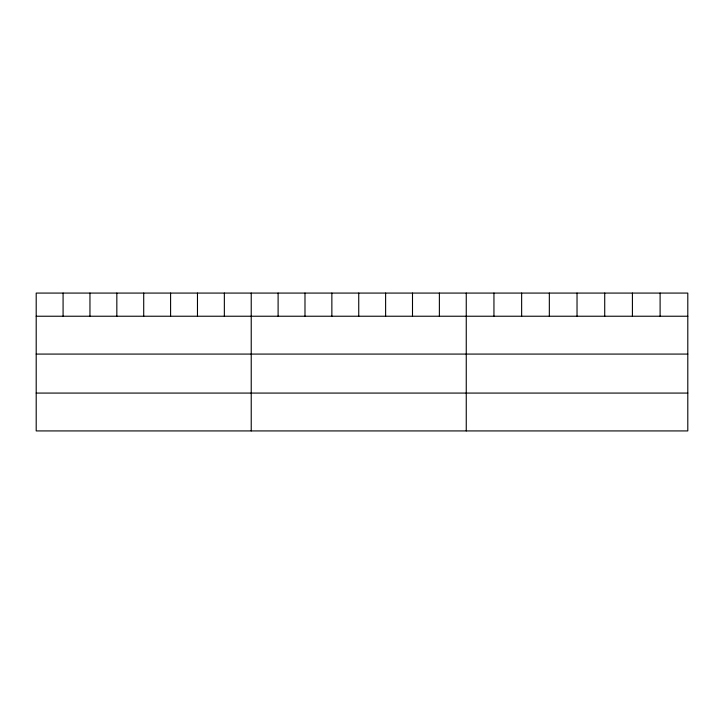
<?xml version="1.0" encoding="UTF-8"?>
<svg xmlns="http://www.w3.org/2000/svg" width="724" height="724" viewBox="0 0 724 724"><rect width="100%" height="100%" fill="white"/><g stroke="black" fill="none" stroke-linecap="round" stroke-linejoin="round"><path stroke-width="1.09" d="M687.8 316.234L687.8 430.925L36.2 430.925L36.2 293.075L687.8 293.075L687.8 316.234L36.2 316.234M36.2 354.081L687.8 354.081M36.2 393.078L687.8 393.078M660.107 293.075L660.107 316.234M632.414 293.075L632.414 316.234M604.721 293.075L604.721 316.234M577.028 293.075L577.028 316.234M549.335 293.075L549.335 316.234M521.642 293.075L521.642 316.234M493.949 293.075L493.949 316.234M466.256 293.075L466.256 430.925M439.377 293.075L439.377 316.234M412.499 293.075L412.499 316.234M385.621 293.075L385.621 316.234M358.742 293.075L358.742 316.234M331.863 293.075L331.863 316.234M304.985 293.075L304.985 316.234M278.107 293.075L278.107 316.234M251.228 293.075L251.228 430.925M224.35 293.075L224.35 316.234M197.471 293.075L197.471 316.234M170.593 293.075L170.593 316.234M143.714 293.075L143.714 316.234M116.835 293.075L116.835 316.234M89.957 293.075L89.957 316.234M63.079 293.075L63.079 316.234"/></g></svg>
